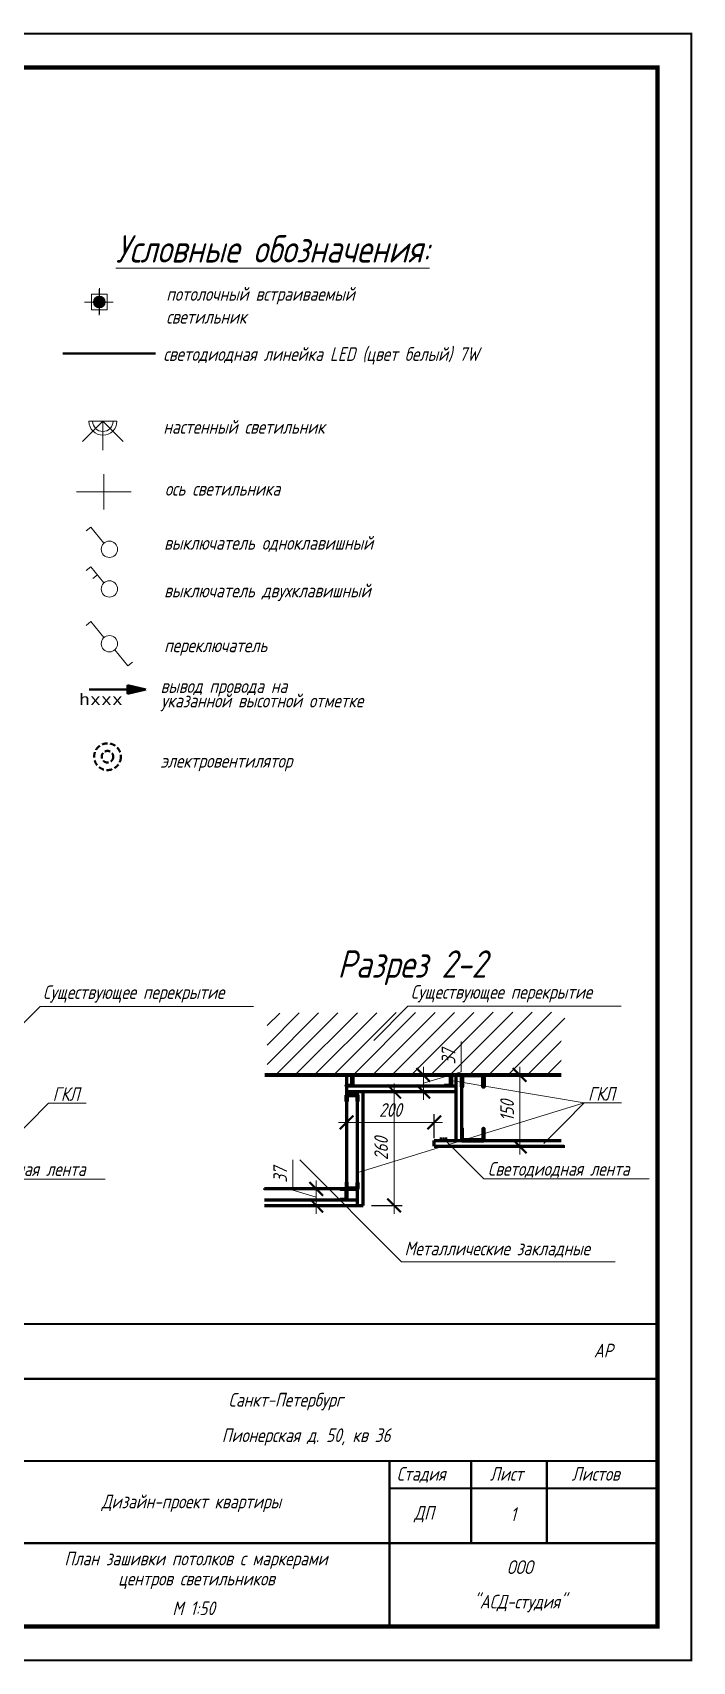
# Model space of a CAD drawing. Header units: millimetres. Extents: x 653176 to 972033, y 753746 to 925850.
# Drawn here: x 731119 to 737147, y 819479 to 834349 of the extents above; entities that cross this region are included whole.
import ezdxf
from ezdxf.enums import TextEntityAlignment as Align

# ---------------------------------------------------------------- set-up
doc = ezdxf.new("R2010")
doc.units = ezdxf.units.MM
doc.header["$LTSCALE"] = 10
doc.set_wipeout_variables(frame=1)
for name, pattern in [('DASHDOTX2', [50.8, 25.4, -12.7, 0, -12.7]), ('DASHED', [0.75, 0.5, -0.25]), ('HIDDEN', [0.375, 0.25, -0.125])]:
    doc.linetypes.add(name, pattern=pattern)
doc.layers.get('0').update_dxf_attribs({"color": 65, "lineweight": 25})
for name, color, linetype, lineweight in [('AL', 7, 'Continuous', 30), ('ALAN-Rev4', 6, 'Continuous', 13), ('POTOLOK', 110, 'Continuous', 40), ('stamp', 253, 'Continuous', 18), ('ОСИ', 75, 'DASHDOTX2', 0), ('размh150', 7, 'Continuous', 9), ('ТЕКСТ1', 90, 'Continuous', 25), ('шахты', 22, 'Continuous', 18)]:
    doc.layers.add(name, color=color, linetype=linetype, lineweight=lineweight)
for name, color, linetype, lineweight, true_color in [('мебель_Pen_No__3', 7, 'Continuous', 18, 0xff6600), ('мебель_Pen_No__43', 7, 'Continuous', 40, 0xff6600), ('штрих_Pen_No__3', 7, 'Continuous', 18, 0xff6600)]:
    doc.layers.add(name, color=color, linetype=linetype, lineweight=lineweight, true_color=true_color)
doc.styles.add('acd-studio', font='cour.ttf')
doc.styles.add('ГОСТ тип А', font='gost_a.shx', dxfattribs={"oblique": 15, "height": 125})
doc.dimstyles.new('ГОСТ тип А', dxfattribs={"dimtxt": 125, "dimasz": 125, "dimexe": 75, "dimexo": 75, "dimgap": 50, "dimtad": 1, "dimdec": 0, "dimrnd": 5, "dimtxsty": 'ГОСТ тип А', "dimblk": 'ARCHTICK', "dimcen": 50, "dimdle": 75, "dimadec": 0, "dimazin": 0, "dimtfac": 1, "dimtdec": 0, "dimtmove": 1, "dimatfit": 2, "dimfxl": 1, "dimlwd": 9, "dimarcsym": 0})

# ---------------------------------------------------------------- blocks, each defined once
blk = doc.blocks.new('A$C7ACB7CC7')
at = {"layer": 'POTOLOK'}
h = blk.add_hatch(color=256, dxfattribs=at)
h.paths.add_polyline_path([(-40, 350), (0, 350), (0, 520)])
h.paths.add_polyline_path([(0, 520), (0, 350), (40, 350)])
for p, q in [((0, 520), (-40, 350)), ((0, 0), (0, 520)), ((0, 520), (40, 350)), ((-40, 350), (40, 350))]:
    blk.add_line(p, q, dxfattribs=at)
blk = doc.blocks.new('VE')
at = {"layer": 'мебель_Pen_No__43', "color": 7, "linetype": 'DASHED', "ltscale": 10}
for radius in [122, 53]:
    blk.add_circle((0, 0), radius, dxfattribs=at)
blk = doc.blocks.new('_ARCHTICK')
at = {"color": 0, "linetype": 'ByBlock', "ltscale": 50, "const_width": 0.15}
blk.add_lwpolyline([(-0.5, -0.5), (0.5, 0.5)], dxfattribs=at)
blk = doc.blocks.new('*D615')
at = {"layer": 'Defpoints', "color": 0, "lineweight": 90, "transparency": 16777216}
for p in [(735335, 824833), (735335, 824181), (735569, 824181)]:
    blk.add_point(p, dxfattribs=at)
at = {"layer": 'размh150', "color": 0, "lineweight": 9, "transparency": 16777216}
blk.add_line((735569, 824908), (735569, 824106), dxfattribs=at)
at = {"layer": 'размh150', "color": 0, "lineweight": -2, "transparency": 16777216}
for p, q in [((735410, 824833), (735644, 824833)), ((735410, 824181), (735644, 824181))]:
    blk.add_line(p, q, dxfattribs=at)
at = {"layer": 'размh150', "color": 0, "lineweight": 9, "transparency": 16777216, "xscale": 125, "yscale": 125, "zscale": 125}
for p, rotation in [((735569, 824833), 90), ((735569, 824181), 270)]:
    blk.add_blockref('_ARCHTICK', p, dxfattribs=dict(at, rotation=rotation))
at = {"layer": 'размh150', "color": 0, "transparency": 16777216, "insert": (735454, 824507), "char_height": 125, "attachment_point": 5, "rotation": 90, "style": 'ГОСТ тип А'}
blk.add_mtext('150', dxfattribs=at)
blk = doc.blocks.new('*D596')
at = {"layer": 'Defpoints', "color": 0, "lineweight": 90, "transparency": 16777216}
for p in [(734465, 824833), (734689, 824833), (734465, 824681)]:
    blk.add_point(p, dxfattribs=at)
at = {"layer": 'размh150', "color": 0, "lineweight": 9, "transparency": 16777216}
for p, q in [((735034, 824861), (735034, 825137)), ((734689, 824606), (734689, 824908)), ((734689, 824757), (735034, 824861))]:
    blk.add_line(p, q, dxfattribs=at)
at = {"layer": 'размh150', "color": 0, "lineweight": -2, "transparency": 16777216}
for p, q in [((734540, 824833), (734764, 824833)), ((734540, 824681), (734764, 824681))]:
    blk.add_line(p, q, dxfattribs=at)
at = {"layer": 'размh150', "color": 0, "lineweight": 9, "transparency": 16777216, "xscale": 125, "yscale": 125, "zscale": 125}
for p, rotation in [((734689, 824833), 90), ((734689, 824681), 270)]:
    blk.add_blockref('_ARCHTICK', p, dxfattribs=dict(at, rotation=rotation))
at = {"layer": 'размh150', "color": 0, "transparency": 16777216, "insert": (734919, 824999), "char_height": 125, "attachment_point": 5, "rotation": 90, "style": 'ГОСТ тип А'}
blk.add_mtext('37', dxfattribs=at)
blk = doc.blocks.new('*D597')
at = {"layer": 'Defpoints', "color": 0, "lineweight": 90, "transparency": 16777216}
for p in [(734140, 824681), (734140, 823641), (734422, 823641)]:
    blk.add_point(p, dxfattribs=at)
at = {"layer": 'размh150', "color": 0, "lineweight": 9, "transparency": 16777216}
blk.add_line((734422, 824756), (734422, 823566), dxfattribs=at)
at = {"layer": 'размh150', "color": 0, "lineweight": -2, "transparency": 16777216}
for p, q in [((734215, 824681), (734497, 824681)), ((734215, 823641), (734497, 823641))]:
    blk.add_line(p, q, dxfattribs=at)
at = {"layer": 'размh150', "color": 0, "lineweight": 9, "transparency": 16777216, "xscale": 125, "yscale": 125, "zscale": 125}
for p, rotation in [((734422, 824681), 90), ((734422, 823641), 270)]:
    blk.add_blockref('_ARCHTICK', p, dxfattribs=dict(at, rotation=rotation))
at = {"layer": 'размh150', "color": 0, "transparency": 16777216, "insert": (734303, 824161), "char_height": 125, "attachment_point": 5, "rotation": 90, "style": 'ГОСТ тип А'}
blk.add_mtext('260', dxfattribs=at)
blk = doc.blocks.new('*D598')
at = {"layer": 'Defpoints', "color": 0, "lineweight": 90, "transparency": 16777216}
for p in [(734788, 824399), (733988, 824240), (734788, 824181)]:
    blk.add_point(p, dxfattribs=at)
at = {"layer": 'размh150', "color": 0, "lineweight": 9, "transparency": 16777216}
blk.add_line((733913, 824399), (734863, 824399), dxfattribs=at)
at = {"layer": 'размh150', "color": 0, "lineweight": -2, "transparency": 16777216}
for p, q in [((733988, 824315), (733988, 824474)), ((734788, 824256), (734788, 824474))]:
    blk.add_line(p, q, dxfattribs=at)
at = {"layer": 'размh150', "color": 0, "lineweight": 9, "transparency": 16777216, "xscale": 125, "yscale": 125, "zscale": 125, "rotation": 180}
blk.add_blockref('_ARCHTICK', (733988, 824399), dxfattribs=at)
at = {"layer": 'размh150', "color": 0, "lineweight": 9, "transparency": 16777216, "xscale": 125, "yscale": 125, "zscale": 125}
blk.add_blockref('_ARCHTICK', (734788, 824399), dxfattribs=at)
at = {"layer": 'размh150', "color": 0, "transparency": 16777216, "insert": (734388, 824513), "char_height": 125, "attachment_point": 5, "style": 'ГОСТ тип А'}
blk.add_mtext('200', dxfattribs=at)
blk = doc.blocks.new('*D599')
at = {"layer": 'Defpoints', "color": 0, "lineweight": 90, "transparency": 16777216}
for p in [(733824, 823793), (733711, 823641), (733824, 823641)]:
    blk.add_point(p, dxfattribs=at)
at = {"layer": 'размh150', "color": 0, "lineweight": 9, "transparency": 16777216}
for p, q in [((733496, 823782), (733496, 824058)), ((733711, 823868), (733711, 823566)), ((733711, 823717), (733496, 823782))]:
    blk.add_line(p, q, dxfattribs=at)
at = {"layer": 'размh150', "color": 0, "lineweight": -2, "transparency": 16777216}
for p, q in [((733749, 823793), (733636, 823793)), ((733749, 823641), (733636, 823641))]:
    blk.add_line(p, q, dxfattribs=at)
at = {"layer": 'размh150', "color": 0, "lineweight": 9, "transparency": 16777216, "xscale": 125, "yscale": 125, "zscale": 125}
for p, rotation in [((733711, 823793), 90), ((733711, 823641), 270)]:
    blk.add_blockref('_ARCHTICK', p, dxfattribs=dict(at, rotation=rotation))
at = {"layer": 'размh150', "color": 0, "transparency": 16777216, "insert": (733381, 823920), "char_height": 125, "attachment_point": 5, "rotation": 90, "style": 'ГОСТ тип А'}
blk.add_mtext('37', dxfattribs=at)

msp = doc.modelspace()

# ---------------------------------------------------------------- hatches: boundary and pattern name
h = msp.add_hatch()
h.set_pattern_fill('ANSI31', color=256, scale=1000)
h.set_pattern_definition([(45, (626936.31, 820250.42), (-88.38835, 88.38835), [])])
h.paths.add_polyline_path([(735980.8, 825406.8), (733261.7, 825397.6), (733261.3, 824964.1), (733261.3, 824833.2), (733988.1, 824833.2), (735980.8, 824833.2)])
at = {"layer": 'штрих_Pen_No__3', "linetype": 'Continuous', "lineweight": 0}
h = msp.add_hatch(color=7, dxfattribs=at)
edge = h.paths.add_edge_path()
edge.add_arc((731729.1, 831888.7), 53.6, 0, 180)
edge.add_arc((731729.1, 831888.7), 53.6, 180, 360)

# ---------------------------------------------------------------- linework, layer by layer
at = {"lineweight": 90}
for points in [[(733108.8, 824833.2), (735980.8, 824833.2)], [(734042.1, 824833.2), (734042.1, 824733.2), (733988.1, 824733.2), (733988.1, 824735.2), (734040.1, 824735.2), (734040.1, 824831.2), (733988.1, 824831.2), (733988.1, 824833.2), (734042.1, 824833.2)], [(734942.1, 824833.2), (734942.1, 824733.2), (734888.1, 824733.2), (734888.1, 824735.2), (734940.1, 824735.2), (734940.1, 824831.2), (734888.1, 824831.2), (734888.1, 824833.2), (734942.1, 824833.2)], [(735040.1, 824833.2), (735240.1, 824833.2), (735240.1, 824725.2), (735236.1, 824725.2), (735236.1, 824829.2), (735044.1, 824829.2), (735044.1, 824725.2), (735040.1, 824725.2), (735040.1, 824833.2)], [(733988.1, 824647.2), (734088.1, 824647.2), (734088.1, 824593.2), (734086.1, 824593.2), (734086.1, 824645.2), (733990.1, 824645.2), (733990.1, 824593.2), (733988.1, 824593.2), (733988.1, 824647.2)], [(735040.1, 824233.2), (735240.1, 824233.2), (735240.1, 824341.2), (735236.1, 824341.2), (735236.1, 824237.2), (735044.1, 824237.2), (735044.1, 824341.2), (735040.1, 824341.2), (735040.1, 824233.2)], [(733988.1, 823793.2), (734088.1, 823793.2), (734088.1, 823847.2), (734086.1, 823847.2), (734086.1, 823795.2), (733990.1, 823795.2), (733990.1, 823847.2), (733988.1, 823847.2), (733988.1, 823793.2)], [(733988.1, 823793.2), (733988.1, 823693.2), (733934.1, 823693.2), (733934.1, 823695.2), (733986.1, 823695.2), (733986.1, 823791.2), (733934.1, 823791.2), (733934.1, 823793.2), (733988.1, 823793.2)]]:
    msp.add_lwpolyline(points, dxfattribs=at)
at = {"lineweight": 60}
for points in [[(733988.1, 824833.2), (733988.1, 823793.2)], [(733988.1, 824733.2), (734988.1, 824733.2)], [(734988.1, 824233.2), (734988.1, 824833.2)], [(735040.1, 824233.2), (735040.1, 824833.2)], [(733988.1, 824681.2), (734988.1, 824681.2)], [(734088.1, 823641.2), (734088.1, 824681.2)], [(734140.1, 823641.2), (734140.1, 824681.2)], [(734788.1, 824181.2), (734788.1, 824233.2)], [(734788.1, 824233.2), (735980.8, 824233.2)], [(734788.1, 824181.2), (735980.8, 824181.2)]]:
    msp.add_lwpolyline(points, dxfattribs=at)
at = {"layer": 'AL', "color": 7, "const_width": 20}
msp.add_lwpolyline([(716137, 834338.7), (737137, 834338.7), (737137, 819488.7), (716137, 819488.7), (716137, 834338.7)], dxfattribs=at)
for points in [[(717187, 834038.7), (736837, 834038.7), (736837, 819788.7), (717187, 819788.7)], [(717197, 834028.7), (736827, 834028.7), (736827, 819798.7), (717197, 819798.7)], [(717207, 834018.7), (736817, 834018.7), (736817, 819808.7), (717207, 819808.7)]]:
    msp.add_lwpolyline(points, close=True, dxfattribs=at)
at = {"layer": 'ALAN-Rev4'}
for points in [[(730563.6, 824831.1), (731187.8, 825459), (733137.3, 825459)], [(734235.3, 825147.2), (734547.4, 825461.1), (736496.9, 825461.1)], [(729904.4, 824251.4), (730272.5, 823881.3), (731783.4, 823881.3)], [(734873.5, 824253.5), (735241.6, 823883.4), (736752.5, 823883.4)], [(733562.2, 824059.3), (734490.4, 823125.8), (736439.9, 823125.8)]]:
    msp.add_lwpolyline(points, dxfattribs=at)
at = {"layer": 'stamp'}
msp.add_lwpolyline([(736817, 822558.7, 20, 20, 0), (727567, 822558.7, 20, 20, 0), (727567, 819808.7, 0, 0, 0)], format="xyseb", dxfattribs=at)
at = {"layer": 'stamp', "const_width": 20}
for points in [[(736817, 822058.7), (730817, 822058.7)], [(736817, 821308.7), (727567, 821308.7)], [(734380.5, 821308.7), (734380.5, 819808.7)], [(735125.8, 821308.7), (735125.8, 820558.7)], [(735817, 821308.7), (735817, 820558.7)], [(736817, 821058.7), (734380.5, 821058.7)], [(736817, 820558.7), (730817, 820558.7)]]:
    msp.add_lwpolyline(points, dxfattribs=at)
at = {"layer": 'мебель_Pen_No__3', "color": 7, "linetype": 'Continuous'}
for p, q in [((731729.1, 832007.4), (731729.1, 831769.9)), ((731729.4, 832015.4), (731729.4, 831777.9)), ((731729.4, 832015.4), (731729.4, 831777.9)), ((731855.4, 831888.7), (731592.5, 831888.7)), ((731657.6, 831960.2), (731800.6, 831960.2)), ((731657.6, 831817.2), (731657.6, 831960.2)), ((731800.6, 831960.2), (731800.6, 831817.2)), ((731800.6, 831817.2), (731657.6, 831817.2)), ((731761.8, 830800.2), (731575.9, 830614.4)), ((731889.3, 830800.2), (731634.2, 830800.2)), ((731761.8, 830800.2), (731761.8, 830537.5)), ((731761.8, 830800.2), (731947.6, 830614.4)), ((731652, 829833.7), (731609.9, 829799.2)), ((731771.5, 829687.2), (731652, 829833.7)), ((731652, 829471.2), (731609.9, 829436.8)), ((731771.5, 829324.8), (731652, 829471.2)), ((731712.3, 829397.8), (731670.2, 829363.4)), ((731652, 828971.2), (731609.9, 828936.8)), ((731771.5, 828824.8), (731652, 828971.2)), ((731870.4, 828713.5), (731990, 828567.1)), ((731990, 828567.1), (732032.1, 828601.5))]:
    msp.add_line(p, q, dxfattribs=at)
for centre in [(731821, 829631.6), (731821, 829269.2), (731821, 828769.2)]:
    msp.add_circle(centre, 74.4, dxfattribs=at)
for radius in [127.5, 93.4]:
    msp.add_arc((731761.8, 830800.2), radius, 180, 0, dxfattribs=at)
at = {"layer": 'мебель_Pen_No__43', "color": 7, "linetype": 'DASHED', "ltscale": 600}
msp.add_line((731396.6, 831419.3), (732241.8, 831419.3), dxfattribs=at)
at = {"layer": 'мебель_Pen_No__43', "color": 7, "linetype": 'HIDDEN'}
msp.add_lwpolyline([(734839.6, 824253.5), (734907.4, 824253.5)], dxfattribs=at)
at = {"layer": 'ОСИ', "ltscale": 50}
for p, q in [((731769.8, 830316.2), (731769.8, 829995.7)), ((732019.5, 830156), (731520.1, 830156))]:
    msp.add_line(p, q, dxfattribs=at)
at = {"layer": 'штрих_Pen_No__3', "color": 7, "linetype": 'Continuous', "flags": 128}
msp.add_lwpolyline([(731782.7, 831888.7, 1), (731675.5, 831888.7, 1)], format="xyb", close=True, dxfattribs=at)

# ---------------------------------------------------------------- block references
at = {"layer": 'POTOLOK', "rotation": 270}
msp.add_blockref('A$C7ACB7CC7', (731635.5, 828351.3), dxfattribs=at)
at = {"layer": 'шахты'}
msp.add_blockref('VE', (731803.9, 827737.8), dxfattribs=at)

# ---------------------------------------------------------------- texts
at = {"layer": 'stamp', "style": 'ГОСТ тип А', "oblique": 15}
for s, p in [('АР', (736332.7, 822315.9)), ('Санкт-Петербург', (733432.2, 821850.9)), ('Пионерская д. 50, кв 36 ', (733650.4, 821527.6)), ('ДП', (734694.9, 820822.9)), ('1', (735509.9, 820822.9))]:
    msp.add_text(s, height=125, dxfattribs=at).set_placement(p, align=Align.MIDDLE)
for s, p in [('Стадия', (734445.9, 821128.7)), ('Лист', (735297, 821128.7)), ('Листов', (736044.5, 821128.7))]:
    msp.add_text(s, height=125, dxfattribs=at).set_placement(p)
for s, p in [('Дизайн-проект квартиры', (732569.7, 820876.2)), ('План зашивки потолков с маркерами', (732611.9, 820355.8)), ('ООО', (735569.9, 820276.7)), ('ООО', (735569.9, 820276.7)), ('центров светильников', (732616.9, 820172.3)), ('"АСД-студия"', (735569.9, 819961.7)), ('"АСД-студия"', (735569.9, 819961.7)), ('М 1:50', (732590.6, 819901.1))]:
    msp.add_text(s, height=125, dxfattribs=at).set_placement(p, align=Align.CENTER)
at = {"layer": 'размh150', "style": 'ГОСТ тип А', "oblique": 15}
msp.add_text('Разрез 2-2', height=250, dxfattribs=at).set_placement((733905.3, 825720))
at = {"layer": 'размh150', "ltscale": 200, "insert": (733313.5, 832374), "char_height": 250, "attachment_point": 5, "style": 'ГОСТ тип А'}
msp.add_mtext('{\\LУсловные обозначения:}', dxfattribs=at)
at = {"layer": 'ТЕКСТ1', "ltscale": 200}
for s, insert, char_height, attachment_point, style in [('потолочный встраиваемый \\Pсветильник', (732340.5, 831858.4), 125, 4, 'ГОСТ тип А'), ('светодиодная линейка LED (цвет белый) 7W', (732314.2, 831397), 125, 4, 'ГОСТ тип А'), ('настенный светильник', (732314.2, 830749.1), 125, 4, 'ГОСТ тип А'), ('ось светильника', (732328.3, 830184), 125, 4, 'ГОСТ тип А'), ('выключатель одноклавишный', (732321.2, 829680.3), 125, 4, 'ГОСТ тип А'), ('выключатель двухклавишный', (732321.2, 829237.8), 125, 4, 'ГОСТ тип А'), ('переключатель', (732321.2, 828737.8), 125, 4, 'ГОСТ тип А'), ('вывод провода на\\P ', (732288.7, 828261.7), 125, 4, 'ГОСТ тип А'), ('hxxx', (731744.2, 828258.9), 100, 5, 'acd-studio'), ('указанной высотной отметке\\P ', (732293, 828129), 125, 4, 'ГОСТ тип А'), ('электровентилятор', (732288.7, 827683.9), 125, 4, 'ГОСТ тип А'), ('Существующее перекрытие', (731214.6, 825572), 125, 4, 'ГОСТ тип А'), ('Существующее перекрытие', (734574.2, 825574.1), 125, 4, 'ГОСТ тип А'), ('Светодиодная лента', (730309.1, 823963.3), 125, 4, 'ГОСТ тип А'), ('Светодиодная лента', (735278.2, 823965.4), 125, 4, 'ГОСТ тип А'), ('Металлические закладные', (734517.2, 823238.7), 125, 4, 'ГОСТ тип А')]:
    msp.add_mtext(s, dxfattribs=dict(at, insert=insert, char_height=char_height, attachment_point=attachment_point, style=style))

# ---------------------------------------------------------------- dimensions: what is measured, and where the dimension line sits
at = {"layer": 'размh150'}
for base, p1, p2, text, picture, middle in [((734688.7, 824833.2), (734464.8, 824681.2), (734464.8, 824833.2), '37', '*D596', (734919.2, 824911)), ((735569.2, 824181.2), (735334.9, 824833.2), (735334.9, 824181.2), '150', '*D615', (735453.8, 824507.2)), ((734421.7, 823641.2), (734140.1, 824681.2), (734140.1, 823641.2), '260', '*D597', (734303.5, 824161.2))]:
    dim = msp.add_linear_dim(base=base, p1=p1, p2=p2, angle=90, text=text, dimstyle='ГОСТ тип А', dxfattribs=at)
    dim.commit()
    dim.dimension.update_dxf_attribs({"geometry": picture, "text_midpoint": middle})
dim = msp.add_linear_dim(base=(734788.1, 824398.6), p1=(733988.1, 824240), p2=(734788.1, 824181.2), text='200', dimstyle='ГОСТ тип А', dxfattribs=at)
dim.commit()
dim.dimension.update_dxf_attribs({"geometry": '*D598', "text_midpoint": (734388.1, 824512.9)})

# ---------------------------------------------------------------- next in the draw order: wipeouts: each hides what was drawn before it
at = {"linetype": 'Continuous'}
for points in [[(733238.2, 825358.3), (733238.2, 823541.6), (732532.5, 822872.9), (732532.5, 824689.6)], [(735949.6, 825272.6), (735949.6, 824195.5), (736761.7, 824170.7), (736761.7, 825247.8)]]:
    msp.add_wipeout(points, dxfattribs=at).dxf.layer = 'ALAN-Rev4'

# ---------------------------------------------------------------- next in the draw order: linework, layer by layer
at = {"lineweight": 60}
for points in [[(733988.1, 823793.2), (733238.2, 823793.2), (733238.2, 823793.2)], [(733238.2, 823693.2), (734088.1, 823693.2)], [(733238.2, 823641.2), (734140.1, 823641.2)]]:
    msp.add_lwpolyline(points, dxfattribs=at)
at = {"layer": 'ALAN-Rev4'}
for points in [[(736157, 824578.5), (734942.1, 824783.2)], [(736157, 824578.5), (734103.5, 823945.6)], [(735788.9, 824208.3), (736157, 824578.5), (736498.1, 824578.5)]]:
    msp.add_lwpolyline(points, dxfattribs=at)

# ---------------------------------------------------------------- next in the draw order: texts
at = {"layer": 'ТЕКСТ1', "ltscale": 200, "insert": (736193.5, 824660.5), "char_height": 125, "attachment_point": 4, "style": 'ГОСТ тип А'}
msp.add_mtext('ГКЛ', dxfattribs=at)

# ---------------------------------------------------------------- next in the draw order: dimensions: what is measured, and where the dimension line sits
at = {"layer": 'размh150'}
dim = msp.add_linear_dim(base=(733711.3, 823641.2), p1=(733823.8, 823793.2), p2=(733823.8, 823641.2), angle=90, text='37', dimstyle='ГОСТ тип А', dxfattribs=at)
dim.commit()
dim.dimension.update_dxf_attribs({"geometry": '*D599', "text_midpoint": (733380.8, 823831.8)})

# ---------------------------------------------------------------- next in the draw order: wipeouts: each hides what was drawn before it
at = {"linetype": 'Continuous'}
msp.add_wipeout([(731011.7, 825270.5), (731011.7, 824193.4), (732493.8, 824162.9), (732493.8, 825239.9)], dxfattribs=at).dxf.layer = 'ALAN-Rev4'

# ---------------------------------------------------------------- next in the draw order: linework, layer by layer
at = {"layer": 'ALAN-Rev4'}
msp.add_lwpolyline([(730898.5, 824206.2), (731266.5, 824576.4), (731607.7, 824576.4)], dxfattribs=at)

# ---------------------------------------------------------------- next in the draw order: texts
at = {"layer": 'ТЕКСТ1', "ltscale": 200, "insert": (731303.1, 824658.4), "char_height": 125, "attachment_point": 4, "style": 'ГОСТ тип А'}
msp.add_mtext('ГКЛ', dxfattribs=at)

doc.saveas('drawing.dxf')
